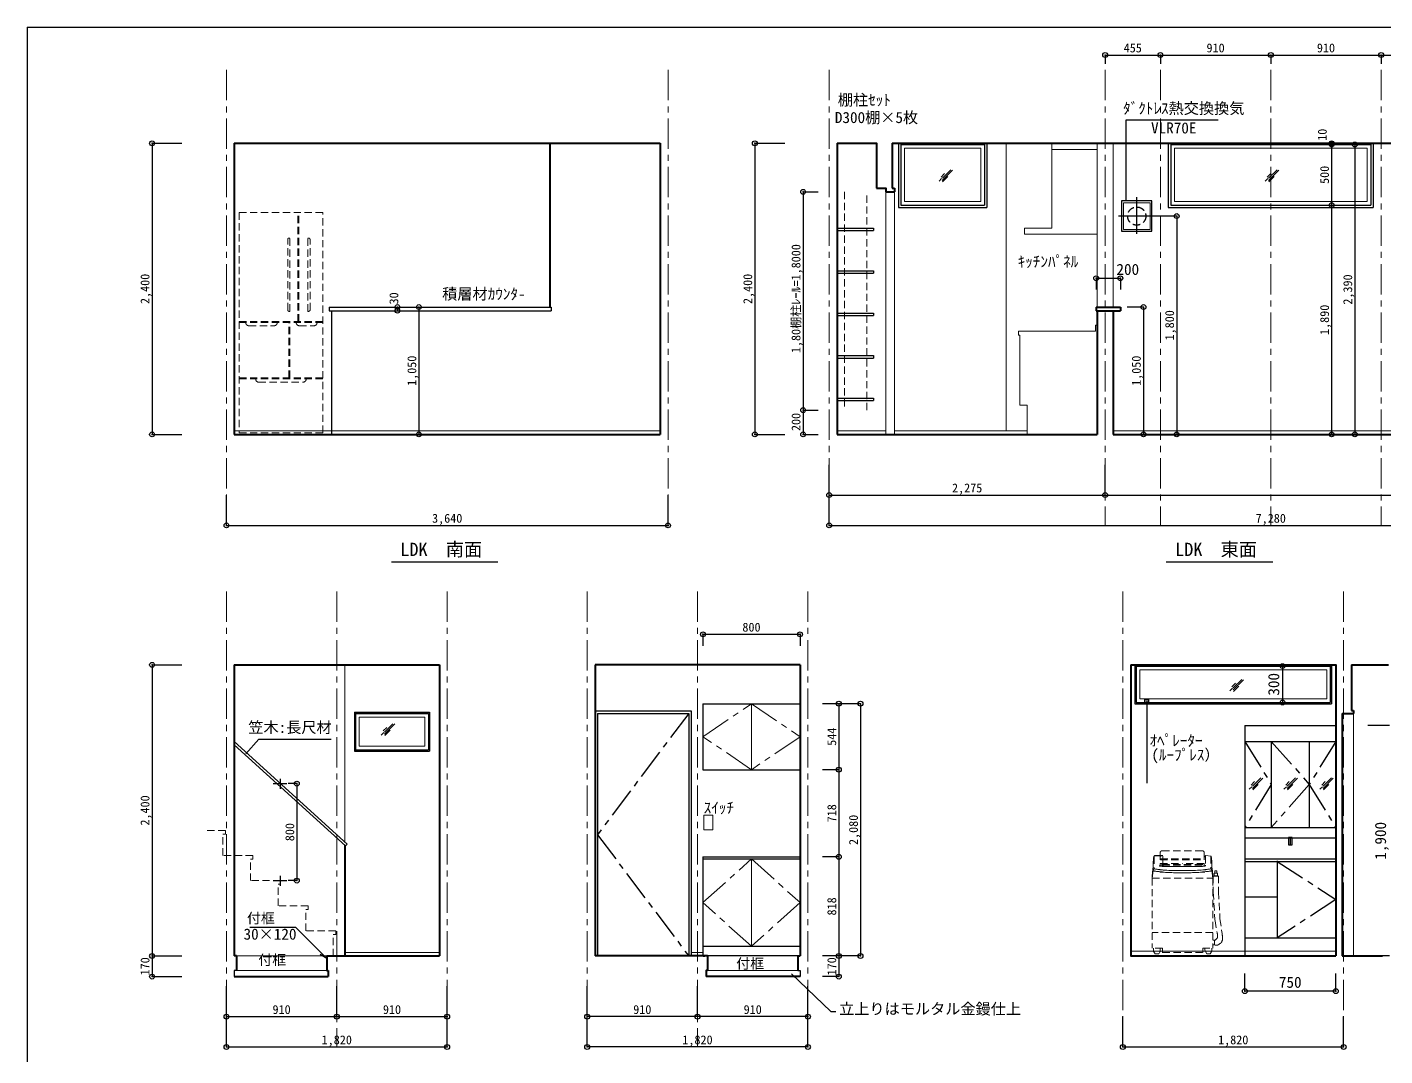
# Model space of a CAD drawing. Units: millimetres at full size. Extents: x -10070 to 9730, y -7239 to 6561.
# Drawn here: x -10070 to 1121, y -1920 to 6561 of the extents above; entities that cross this region are included whole.
import ezdxf
from ezdxf.enums import TextEntityAlignment as Align

# ---------------------------------------------------------------- set-up
doc = ezdxf.new("R2010")
doc.units = ezdxf.units.MM
doc.header["$LTSCALE"] = 50
doc.header["$PDMODE"] = 32
doc.header["$PDSIZE"] = 40
doc.linetypes.add('CHAIN1', pattern=[8, 5, -1, 1, -1])
doc.linetypes.add('DASHED1', pattern=[1.8, 1.2, -0.6])
for name, color, linetype, lineweight in [('B-1_通り芯・通り番号', 1, 'CHAIN1', 18), ('B-2_柱(黄)', 4, 'Continuous', 9), ('B-3_仕上線(黄)', 3, 'Continuous', 40), ('B-4_下地・間柱(水色)', 4, 'DASHED1', 9), ('B-5_サッシ・室内建具', 7, 'Continuous', 25), ('B-6_住宅設備・造作', 1, 'Continuous', 18), ('B-A_文字', 7, 'Continuous', 25), ('B-F_寸法・方位', 7, 'Continuous', 25), ('F-F_図面枠（共通）', 7, 'Continuous', 25)]:
    doc.layers.add(name, color=color, linetype=linetype, lineweight=lineweight)
doc.styles.add('ＭＳ ゴシック', font='')
doc.styles.get('ＭＳ ゴシック').set_extended_font_data('MS Gothic')

msp = doc.modelspace()

# ---------------------------------------------------------------- linework, layer by layer
at = {"layer": 'B-1_通り芯・通り番号'}
for p, q in [((-8427.72, 6208.04), (-8427.72, 2453.29)), ((-8427.72, 6208.04), (-8427.72, 2453.29)), ((-4787.72, 6208.04), (-4787.72, 2453.29)), ((-4787.72, 6208.04), (-4787.72, 2453.29)), ((-3459.3, 6208.04), (-3459.3, 2453.29)), ((-3459.3, 6208.04), (-3459.3, 2453.29)), ((-1184.3, 6208.04), (-1184.3, 2453.29)), ((-729.3, 6208.04), (-729.3, 2453.29)), ((180.7, 6208.04), (180.7, 2453.29)), ((1090.7, 6208.04), (1090.7, 2453.29)), ((-8427.72, 1908.04), (-8427.72, -1846.71)), ((-7517.72, 1908.04), (-7517.72, -1846.71)), ((-6607.72, 1908.04), (-6607.72, -1846.71)), ((-5454.66, 1908.04), (-5454.66, -1846.71)), ((-4544.66, 1908.04), (-4544.66, -1846.71)), ((-3634.66, 1908.04), (-3634.66, -1846.71)), ((-1038.82, 1908.04), (-1038.82, -1846.71)), ((-1038.82, 1908.04), (-1038.82, -1846.71)), ((781.18, 1908.04), (781.18, -1846.71)), ((781.18, 1908.04), (781.18, -1846.71))]:
    msp.add_line(p, q, dxfattribs=at)
at = {"layer": 'B-2_柱(黄)'}
for p, q in [((-2442.09, 5382.78), (-2527.07, 5297.8)), ((-2456.61, 5384.93), (-2526.3, 5315.24)), ((246.58, 5382.78), (161.6, 5297.8)), ((232.06, 5384.93), (162.37, 5315.24)), ((-2532.42, 5311.8), (-2553.66, 5290.56)), ((-2508.76, 5353.2), (-2537, 5324.97)), ((-2480.26, 5330.62), (-2524.09, 5286.79)), ((156.25, 5311.8), (135.01, 5290.56)), ((179.9, 5353.2), (151.67, 5324.97)), ((208.4, 5330.62), (164.57, 5286.79)), ((-111.15, 1151.63), (-139.39, 1123.39)), ((-44.48, 1181.21), (-129.46, 1096.22)), ((-58.99, 1183.36), (-128.69, 1113.66)), ((-82.65, 1129.05), (-126.48, 1085.22)), ((-134.81, 1110.23), (-156.05, 1088.99)), ((-7332.72, 873.29), (-6792.72, 873.29)), ((-7332.72, 873.29), (-7332.72, 633.29)), ((-7106.89, 786.5), (-7135.13, 758.26)), ((-7040.22, 816.07), (-7125.2, 731.09)), ((-7054.73, 818.22), (-7124.43, 748.53)), ((-6792.72, 873.29), (-6792.72, 633.29)), ((-7130.55, 745.1), (-7151.79, 723.86)), ((-7078.39, 763.92), (-7122.22, 720.09)), ((-7332.72, 633.29), (-6792.72, 633.29)), ((47.52, 340.66), (19.28, 312.42)), ((114.19, 370.23), (29.21, 285.25)), ((99.68, 372.38), (29.98, 302.69)), ((333.12, 340.66), (304.88, 312.42)), ((399.8, 370.23), (314.82, 285.25)), ((385.28, 372.38), (315.59, 302.69)), ((629.31, 340.66), (601.07, 312.42)), ((695.98, 370.23), (611, 285.25)), ((681.46, 372.38), (611.77, 302.69)), ((23.86, 299.26), (2.62, 278.02)), ((76.02, 318.08), (32.19, 274.25)), ((309.47, 299.26), (288.23, 278.02)), ((361.62, 318.08), (317.79, 274.25)), ((605.65, 299.26), (584.41, 278.02)), ((657.8, 318.08), (613.97, 274.25))]:
    msp.add_line(p, q, dxfattribs=at)
at = {"layer": 'B-2_柱(黄)', "color": 7, "lineweight": 25}
for p, q in [((-7372.72, 913.29), (-7372.72, 593.29)), ((-7362.72, 903.29), (-6762.72, 903.29)), ((-6762.72, 903.29), (-6762.72, 603.29)), ((-7372.72, 593.29), (-6752.72, 593.29))]:
    msp.add_line(p, q, dxfattribs=at)
for points in [[(-7372.72, 913.29), (-6752.72, 913.29), (-6752.72, 593.29)], [(-7362.72, 903.29), (-7362.72, 603.29), (-6762.72, 603.29)]]:
    msp.add_lwpolyline(points, dxfattribs=at)
at = {"layer": 'B-3_仕上線(黄)'}
for p, q in [((-8362.72, 5603.29), (-8362.72, 3203.29)), ((-8362.72, 5603.29), (-4852.72, 5603.29)), ((-8362.72, 5603.29), (-8362.72, 3203.29)), ((-8362.72, 5603.29), (-4852.72, 5603.29)), ((-5762.72, 5603.29), (-5762.72, 4253.29)), ((-4852.72, 5603.29), (-4852.72, 3203.29)), ((-4852.72, 5603.29), (-4852.72, 3203.29)), ((-3394.3, 5603.29), (-3394.3, 3203.29)), ((-3394.3, 5603.29), (-3394.3, 3203.29)), ((-2939.3, 5603.29), (-2939.3, 5233.29)), ((-2939.3, 5603.29), (3755.7, 5603.29)), ((-2991.67, 5203.29), (-2921.67, 5203.29)), ((-2939.3, 5233.29), (-2921.67, 5233.29)), ((-2921.67, 5233.29), (-2921.67, 5203.29)), ((-1259.3, 4253.29), (-1259.3, 4223.29)), ((-1259.3, 4253.29), (-1059.3, 4253.29)), ((-1059.3, 4253.29), (-1059.3, 4223.29)), ((-1259.3, 4223.29), (-1059.3, 4223.29)), ((-1249.3, 4223.29), (-1249.3, 3203.29)), ((-1119.3, 4223.29), (-1119.3, 3203.29)), ((-8362.72, 3203.29), (-4852.72, 3203.29)), ((-8362.72, 3203.29), (-4852.72, 3203.29)), ((-3394.3, 3203.29), (-2561.01, 3203.29)), ((-2561.01, 3203.29), (-1249.3, 3203.29)), ((-1119.3, 3203.29), (3905.7, 3203.29)), ((-8362.72, 1303.29), (-6672.72, 1303.29)), ((-8362.72, 1303.29), (-8362.72, -1096.71)), ((-6672.72, 1303.29), (-6672.72, -1096.71)), ((-5389.66, 1303.29), (-5389.66, -1096.71)), ((-3699.66, 1303.29), (-5389.66, 1303.29)), ((-3699.66, 1303.29), (-3699.66, -1096.71)), ((-973.82, 1303.29), (716.18, 1303.29)), ((716.18, 1303.29), (716.18, -1096.71)), ((846.18, 1303.29), (1151.44, 1303.29)), ((846.18, 1303.29), (846.18, 928.29)), ((769.75, 903.29), (769.75, -1096.71)), ((769.75, 903.29), (861.18, 903.29)), ((846.18, 928.29), (861.18, 928.29)), ((861.18, 928.29), (861.18, 903.29)), ((-7452.72, -183.95), (-7452.72, -1096.71)), ((-8345.22, -1096.71), (-8362.72, -1096.71)), ((-8345.22, -1096.71), (-8345.22, -1216.71)), ((-7600.22, -1096.71), (-6672.72, -1096.71)), ((-7570.22, -1096.71), (-7570.22, -1104.88)), ((-4462.16, -1096.71), (-5389.66, -1096.71)), ((-4492.16, -1096.71), (-4492.16, -1104.88)), ((-4462.16, -1096.71), (-4462.16, -1216.71)), ((-3717.16, -1096.71), (-3699.66, -1096.71)), ((-3717.16, -1096.71), (-3717.16, -1216.71)), ((769.75, -1096.71), (1101.16, -1096.71)), ((-7589.59, -1216.71), (-7589.59, -1266.71)), ((-8362.72, -1266.71), (-7589.59, -1266.71)), ((-3699.66, -1266.71), (-4472.78, -1266.71))]:
    msp.add_line(p, q, dxfattribs=at)
at = {"layer": 'B-3_仕上線(黄)', "color": 1, "lineweight": 18}
for p, q in [((-2991.67, 5203.29), (-2991.67, 3203.29)), ((-2921.67, 5203.29), (-2921.67, 3203.29)), ((861.18, 903.29), (861.18, -1096.71))]:
    msp.add_line(p, q, dxfattribs=at)
at = {"layer": 'B-3_仕上線(黄)'}
for points in [[(-3394.3, 5603.29), (-3069.3, 5603.29), (-3069.3, 5233.29)], [(-3069.3, 5233.29), (-2991.67, 5233.29), (-2991.67, 5203.29)], [(-973.82, 1303.29), (716.18, 1303.29), (716.18, -1096.71)], [(-973.82, 1303.29), (-973.82, -1096.71), (716.18, -1096.71)], [(-7600.22, -1096.71), (-7600.22, -1216.71), (-7589.59, -1216.71)], [(-4462.16, -1216.71), (-4472.78, -1216.71), (-4472.78, -1266.71)]]:
    msp.add_lwpolyline(points, dxfattribs=at)
at = {"layer": 'B-4_下地・間柱(水色)', "linetype": 'Continuous'}
for p, q in [((-1249.3, 4253.29), (-1249.3, 5603.29)), ((-1119.3, 4253.29), (-1119.3, 5603.29)), ((-4099.66, 439.29), (-4099.66, 983.29)), ((-4099.66, -296.71), (-4099.66, -1016.71))]:
    msp.add_line(p, q, dxfattribs=at)
at = {"layer": 'B-4_下地・間柱(水色)'}
for p, q in [((-3333.42, 5203.29), (-3333.42, 3403.29)), ((-3148.27, 3403.29), (-3148.27, 5203.29)), ((-8436.67, -60.99), (-8608.5, -60.99)), ((-8209.17, -298.14), (-8229.17, -298.14)), ((-8209.17, -268.14), (-8209.17, -298.14)), ((-7981.67, -505.28), (-8001.67, -505.28)), ((-7981.67, -475.28), (-7981.67, -505.28)), ((-7774.17, -889.56), (-7774.17, -712.42)), ((-7754.17, -712.42), (-7774.17, -712.42)), ((-7754.17, -682.42), (-7754.17, -712.42)), ((-7526.67, -889.56), (-7774.17, -889.56)), ((-7526.67, -889.56), (-7526.67, -919.56)), ((-7526.67, -919.56), (-7546.67, -919.56)), ((-7546.67, -1096.71), (-7546.67, -919.56))]:
    msp.add_line(p, q, dxfattribs=at)
at = {"layer": 'B-4_下地・間柱(水色)', "linetype": 'CHAIN1'}
for points in [[(-4499.66, 711.29), (-4099.66, 983.29), (-3699.66, 711.29), (-4099.66, 439.29)], [(-4499.66, -656.71), (-4099.66, -296.71), (-3699.66, -656.71), (-4099.66, -1016.71)]]:
    msp.add_lwpolyline(points, close=True, dxfattribs=at)
at = {"layer": 'B-4_下地・間柱(水色)', "linetype": 'Continuous'}
msp.add_lwpolyline([(-4492.16, -56.71), (-4417.16, -56.71), (-4417.16, 63.29), (-4492.16, 63.29)], close=True, dxfattribs=at)
at = {"layer": 'B-4_下地・間柱(水色)'}
for points in [[(-8436.67, -60.99), (-8436.67, -90.99), (-8456.67, -90.99)], [(-8209.17, -268.14), (-8456.67, -268.14), (-8456.67, -90.99)], [(-7981.67, -475.28), (-8229.17, -475.28), (-8229.17, -298.14)], [(-7754.17, -682.42), (-8001.67, -682.42), (-8001.67, -505.28)]]:
    msp.add_lwpolyline(points, dxfattribs=at)
at = {"layer": 'B-5_サッシ・室内建具'}
for p, q in [((-938.82, 1303.29), (-938.82, 983.29)), ((-928.82, 1293.29), (-928.82, 993.29)), ((-928.82, 1293.29), (671.18, 1293.29)), ((671.18, 1293.29), (671.18, 993.29)), ((681.18, 1303.29), (681.18, 983.29)), ((-4499.66, 983.29), (-3699.66, 983.29)), ((-938.82, 983.29), (681.18, 983.29)), ((-928.82, 993.29), (671.18, 993.29)), ((-840.85, 1006.54), (-840.85, 327.62)), ((-33.82, 803.29), (-33.82, -1096.71)), ((-33.82, 803.29), (716.18, 803.29)), ((-8362.72, 671.67), (-7432.78, -175.05)), ((-33.82, 672.71), (716.18, 672.71)), ((184.82, 672.71), (184.82, -36.71)), ((497.55, 672.71), (497.55, -36.71)), ((-33.82, -36.71), (716.18, -36.71)), ((-33.82, -123.57), (716.18, -123.57)), ((341.18, -121.12), (341.18, -181.96)), ((-4499.66, -278.71), (-3699.66, -278.71)), ((-4499.66, -278.71), (-4499.66, -1096.71)), ((-4499.66, -296.71), (-3699.66, -296.71)), ((-33.82, -296.71), (716.18, -296.71)), ((-33.82, -316.71), (716.18, -316.71)), ((233.55, -311.05), (233.55, -946.71)), ((-33.82, -608.4), (233.55, -608.4)), ((-33.82, -946.71), (716.18, -946.71)), ((-4499.66, -1016.71), (-3699.66, -1016.71)), ((-3717.16, -1096.71), (-4462.16, -1096.71))]:
    msp.add_line(p, q, dxfattribs=at)
for points in [[(-827.48, 993.11), (-857.48, 993.11), (-857.48, 1017.11), (-827.48, 1017.11)], [(327.03, -181.12), (357.03, -181.12), (357.03, -121.12), (327.03, -121.12)]]:
    msp.add_lwpolyline(points, close=True, dxfattribs=at)
for points in [[(-4499.66, 983.29), (-4499.66, 439.29), (-3699.66, 439.29)], [(-8362.72, 644.62), (-7446.25, -189.84), (-7432.78, -175.05)]]:
    msp.add_lwpolyline(points, dxfattribs=at)
at = {"layer": 'B-5_サッシ・室内建具', "linetype": 'CHAIN1'}
msp.add_lwpolyline([(233.55, -316.71), (716.18, -631.71), (233.55, -946.71)], dxfattribs=at)
at = {"layer": 'B-6_住宅設備・造作', "color": 4, "lineweight": 9}
for p, q in [((-1999.3, 3233.29), (-1999.3, 5603.29)), ((-1624.3, 5603.29), (-1624.3, 4903.29)), ((-1624.3, 5553.29), (-1249.3, 5553.29)), ((-1849.3, 4903.29), (-1624.3, 4903.29)), ((-1899.3, 4053.29), (-1264.3, 4053.29)), ((-1264.3, 4103.29), (-1249.3, 4103.29)), ((-1264.3, 4103.29), (-1264.3, 4053.29)), ((-7452.72, -156.9), (-7452.72, 1303.29))]:
    msp.add_line(p, q, dxfattribs=at)
at = {"layer": 'B-6_住宅設備・造作', "linetype": 'DASHED1'}
for p, q in [((-8323.42, 5033.74), (-8323.42, 3215.74)), ((-7840.31, 4134.74), (-7840.31, 5033.74)), ((-7830.31, 4134.74), (-7830.31, 5033.74)), ((-7921.89, 4228.01), (-7921.89, 4812.25)), ((-7911.89, 4822.25), (-7903.9, 4822.25)), ((-7903.9, 4218.01), (-7903.9, 4822.25)), ((-7756.71, 4218.01), (-7756.71, 4822.25)), ((-7748.73, 4822.25), (-7756.71, 4822.25)), ((-7738.73, 4228.01), (-7738.73, 4812.25)), ((-7911.89, 4218.01), (-7903.9, 4218.01)), ((-7748.73, 4218.01), (-7756.71, 4218.01)), ((-8323.42, 4134.74), (-7633.42, 4134.74)), ((-8323.42, 4124.74), (-7633.42, 4124.74)), ((-8268.15, 4124.13), (-8268.15, 4124.74)), ((-8243.15, 4099.13), (-8034.04, 4099.13)), ((-8009.04, 4124.13), (-8009.04, 4124.74)), ((-7914.42, 3670.24), (-7914.42, 4124.74)), ((-7904.42, 3670.24), (-7904.42, 4124.74)), ((-7852.14, 4124.13), (-7852.14, 4124.74)), ((-7827.14, 4099.13), (-7705.99, 4099.13)), ((-7680.99, 4124.13), (-7680.99, 4124.74)), ((-8323.42, 3670.24), (-7633.42, 3670.24)), ((-8323.42, 3660.24), (-7633.42, 3660.24)), ((-8186.65, 3658.99), (-8186.65, 3660.24)), ((-8161.65, 3633.99), (-7795.86, 3633.99)), ((-7770.86, 3658.99), (-7770.86, 3660.24)), ((-8323.42, 3215.74), (-7633.42, 3215.74)), ((-788.35, -333.31), (-788.42, -341.2)), ((-788.21, -325.43), (-788.35, -333.31)), ((-788.07, -320.86), (-788.21, -325.43)), ((-787.87, -316.64), (-788.07, -320.86)), ((-787.39, -309.39), (-787.87, -316.64)), ((-786.77, -302.14), (-787.39, -309.39)), ((-786.04, -294.9), (-786.77, -302.14)), ((-785.23, -287.67), (-786.04, -294.9)), ((-784.37, -280.44), (-785.23, -287.67)), ((-783.86, -276.25), (-784.37, -280.44)), ((-783.86, -276.25), (-779.13, -271.52)), ((-780.66, -276.25), (-780.66, -374.88)), ((-778.95, -271.71), (-711.21, -271.71)), ((-773.1, -268.7), (-710.39, -268.7)), ((-710.39, -268.7), (-732.93, -275.31)), ((-731.02, -334.93), (-549.62, -334.93)), ((-730.4, -243.82), (-730.4, -356.52)), ((-729.82, -303.89), (-370.28, -303.89)), ((-729.4, -294.84), (-369.46, -294.84)), ((-383.95, -228.71), (-715.29, -228.71)), ((-708.94, -272.81), (-708.94, -347.95)), ((-368.22, -334.93), (-549.62, -334.93)), ((-368.84, -243.82), (-368.84, -356.52)), ((-365.03, -278.53), (-354.53, -268.02)), ((-356.29, -272.81), (-356.29, -347.95)), ((-354.53, -268.02), (-313.41, -274.1)), ((-313.41, -274.1), (-310.21, -276.25)), ((-313.41, -274.1), (-313.41, -374.88)), ((-310.21, -276.25), (-309.71, -280.44)), ((-309.71, -280.44), (-308.85, -287.67)), ((-308.85, -287.67), (-308.04, -294.9)), ((-308.04, -294.9), (-307.31, -302.14)), ((-307.31, -302.14), (-306.69, -309.39)), ((-306.69, -309.39), (-306.21, -316.64)), ((-306.21, -316.64), (-306.01, -320.86)), ((-306.01, -320.86), (-305.86, -325.43)), ((-305.86, -325.43), (-305.73, -333.31)), ((-305.73, -333.31), (-305.65, -341.2)), ((-789.83, -394.62), (-797.04, -454.79)), ((-796.59, -438.58), (-796.89, -448.84)), ((-796.19, -428.33), (-796.59, -438.58)), ((-795.63, -418.1), (-796.19, -428.33)), ((-794.85, -407.89), (-795.63, -418.1)), ((-793.78, -397.71), (-794.85, -407.89)), ((-793, -391.82), (-793.78, -397.71)), ((-792.69, -389.7), (-793, -391.82)), ((-792.13, -386.05), (-792.69, -389.7)), ((-791.55, -382.41), (-792.13, -386.05)), ((-790.98, -378.76), (-791.55, -382.41)), ((-790.45, -375.11), (-790.98, -378.76)), ((-789.96, -371.45), (-790.45, -375.11)), ((-789.91, -387.56), (-789.99, -388.97)), ((-789.99, -388.97), (-789.96, -390.41)), ((-789.71, -369.33), (-789.96, -371.45)), ((-789.96, -390.41), (-789.88, -391.86)), ((-789.66, -386.21), (-789.91, -387.56)), ((-789.88, -391.86), (-789.85, -392.69)), ((-789.85, -392.69), (-789.84, -393.01)), ((-789.84, -395.67), (-789.85, -395.98)), ((-789.84, -393.01), (-789.83, -393.55)), ((-789.83, -395.15), (-789.84, -395.67)), ((-789.83, -393.55), (-789.83, -394.08)), ((-789.83, -394.08), (-789.83, -394.62)), ((-789.83, -394.62), (-789.83, -395.15)), ((-789.74, -392.18), (-789.06, -392.8)), ((-789.27, -364.79), (-789.71, -369.33)), ((-789.17, -384.95), (-789.66, -386.21)), ((-788.78, -356.95), (-789.27, -364.79)), ((-788.75, -384.28), (-789.17, -384.95)), ((-789.06, -392.8), (-787.87, -393.46)), ((-788.53, -349.08), (-788.78, -356.95)), ((-788.62, -384.1), (-788.75, -384.28)), ((-788.36, -383.81), (-788.62, -384.1)), ((-788.42, -341.2), (-788.53, -349.08)), ((-788.09, -383.53), (-788.36, -383.81)), ((-787.79, -383.29), (-788.09, -383.53)), ((-787.87, -393.46), (-786.14, -394.16)), ((-787.47, -383.07), (-787.79, -383.29)), ((-787.13, -382.9), (-787.47, -383.07)), ((-786.92, -382.81), (-787.13, -382.9)), ((-786.66, -382.73), (-786.92, -382.81)), ((-786.18, -382.64), (-786.66, -382.73)), ((-785.69, -382.59), (-786.18, -382.64)), ((-786.14, -394.16), (-783.8, -394.9)), ((-785.2, -382.57), (-785.69, -382.59)), ((-784.72, -382.54), (-785.2, -382.57)), ((-784.25, -382.49), (-784.72, -382.54)), ((-784, -382.45), (-784.25, -382.49)), ((-783.29, -382.21), (-784, -382.45)), ((-783.8, -394.9), (-780.83, -395.67)), ((-782.28, -381.44), (-783.29, -382.21)), ((-781.52, -380.3), (-782.28, -381.44)), ((-780.95, -378.87), (-781.52, -380.3)), ((-780.52, -377.23), (-780.95, -378.87)), ((-780.83, -395.67), (-777.18, -396.46)), ((-780.66, -374.88), (-780.06, -375.8)), ((-780.16, -375.46), (-780.52, -377.23)), ((-779.98, -374.4), (-780.16, -375.46)), ((-780.06, -375.8), (-779.23, -376.66)), ((-779.23, -376.66), (-778.03, -377.49)), ((-778.03, -377.49), (-776.3, -378.28)), ((-777.18, -396.46), (-772.84, -397.27)), ((-776.3, -378.28), (-773.93, -379.06)), ((-773.93, -379.06), (-770.8, -379.83)), ((-772.84, -397.27), (-767.77, -398.1)), ((-770.8, -379.83), (-766.81, -380.59)), ((-767.77, -398.1), (-761.97, -398.94)), ((-766.81, -380.59), (-761.91, -381.36)), ((-761.97, -398.94), (-755.42, -399.78)), ((-761.91, -381.36), (-756.01, -382.12)), ((-756.01, -382.12), (-749.09, -382.9)), ((-755.42, -399.78), (-748.13, -400.62)), ((-749.09, -382.9), (-741.11, -383.68)), ((-748.13, -400.62), (-740.1, -401.45)), ((-741.11, -383.68), (-732.07, -384.48)), ((-740.1, -401.45), (-731.34, -402.28)), ((-705.81, -353.48), (-739.34, -353.84)), ((-739.34, -353.84), (-738.83, -354.17)), ((-738.83, -354.17), (-738.3, -354.46)), ((-738.3, -354.46), (-737.76, -354.74)), ((-737.76, -354.74), (-737.45, -354.88)), ((-737.45, -354.88), (-736.82, -355.14)), ((-736.82, -355.14), (-735.71, -355.52)), ((-735.71, -355.52), (-734.57, -355.82)), ((-711.77, -403.87), (-735.04, -404.63)), ((-735.04, -404.63), (-723.72, -405.36)), ((-734.57, -355.82), (-733.42, -356.07)), ((-733.42, -356.07), (-732.26, -356.26)), ((-710.84, -386.08), (-732.72, -386.88)), ((-732.72, -386.88), (-719.66, -387.68)), ((-732.26, -356.26), (-731.09, -356.43)), ((-732.07, -384.48), (-721.97, -385.28)), ((-731.34, -402.28), (-721.89, -403.08)), ((-731.09, -356.43), (-730.4, -356.52)), ((-730.4, -356.52), (-727.19, -356.91)), ((-727.19, -356.91), (-721.64, -357.48)), ((-723.72, -405.36), (-711.9, -406.06)), ((-721.97, -385.28), (-710.84, -386.08)), ((-721.89, -403.08), (-711.77, -403.87)), ((-721.64, -357.48), (-716.11, -357.92)), ((-719.66, -387.68), (-705.73, -388.46)), ((-717.45, -337.26), (-717.45, -346.31)), ((-717.45, -346.31), (-712.84, -348.97)), ((-716.11, -357.92), (-710.58, -358.25)), ((-713.74, -341.1), (-549.62, -341.1)), ((-712.84, -348.97), (-549.62, -348.97)), ((-711.9, -406.06), (-699.63, -406.73)), ((-710.58, -358.25), (-705.05, -358.51)), ((-708.94, -347.95), (-708.88, -348.2)), ((-708.88, -348.2), (-708.77, -348.62)), ((-708.77, -348.62), (-708.66, -349.04)), ((-708.66, -349.04), (-708.54, -349.45)), ((-708.54, -349.45), (-708.4, -349.86)), ((-708.4, -349.86), (-708.25, -350.26)), ((-708.25, -350.26), (-708.15, -350.49)), ((-708.15, -350.49), (-708.03, -350.74)), ((-708.03, -350.74), (-707.82, -351.15)), ((-707.82, -351.15), (-707.57, -351.55)), ((-707.57, -351.55), (-707.31, -351.93)), ((-707.31, -351.93), (-707.02, -352.3)), ((-707.02, -352.3), (-706.71, -352.65)), ((-706.71, -352.65), (-706.52, -352.85)), ((-706.52, -352.85), (-706.27, -353.09)), ((-706.27, -353.09), (-705.81, -353.48)), ((-705.73, -388.46), (-691.02, -389.23)), ((-705.05, -358.51), (-699.52, -358.7)), ((-699.63, -406.73), (-687.01, -407.35)), ((-699.52, -358.7), (-696.31, -358.79)), ((-696.31, -358.79), (-687.76, -358.99)), ((-691.02, -389.23), (-675.65, -389.96)), ((-687.76, -358.99), (-672.99, -359.2)), ((-687.01, -407.35), (-674.13, -407.93)), ((-675.65, -389.96), (-659.74, -390.65)), ((-674.13, -407.93), (-661.09, -408.47)), ((-672.99, -359.2), (-658.22, -359.29)), ((-661.09, -408.47), (-648.01, -408.96)), ((-659.74, -390.65), (-643.42, -391.28)), ((-658.22, -359.29), (-643.43, -359.31)), ((-648.01, -408.96), (-635.02, -409.41)), ((-643.43, -359.31), (-628.63, -359.3)), ((-643.42, -391.28), (-626.84, -391.84)), ((-635.02, -409.41), (-622.26, -409.8)), ((-628.63, -359.3), (-613.84, -359.3)), ((-626.84, -391.84), (-610.2, -392.32)), ((-622.26, -409.8), (-609.89, -410.15)), ((-613.84, -359.3), (-605.26, -359.34)), ((-610.2, -392.32), (-593.66, -392.7)), ((-609.89, -410.15), (-598.07, -410.45)), ((-605.26, -359.34), (-599.84, -359.38)), ((-599.84, -359.38), (-590.49, -359.47)), ((-598.07, -410.45), (-586.99, -410.7)), ((-593.66, -392.7), (-577.44, -392.97)), ((-590.49, -359.47), (-581.15, -359.59)), ((-586.99, -410.7), (-576.84, -410.91)), ((-581.15, -359.59), (-571.81, -359.73)), ((-577.44, -392.97), (-561.77, -393.09)), ((-576.84, -410.91), (-567.84, -411.07)), ((-571.81, -359.73), (-562.47, -359.89)), ((-567.84, -411.07), (-560.2, -411.19)), ((-562.47, -359.89), (-553.13, -360.06)), ((-561.77, -393.09), (-549.62, -393.06)), ((-560.2, -411.19), (-554.17, -411.28)), ((-554.17, -411.28), (-550.01, -411.33)), ((-553.13, -360.06), (-549.62, -360.13)), ((-550.01, -411.33), (-549.62, -411.33)), ((-385.5, -341.1), (-549.62, -341.1)), ((-386.41, -348.97), (-549.62, -348.97)), ((-546.11, -360.06), (-549.62, -360.13)), ((-537.47, -393.09), (-549.62, -393.06)), ((-549.23, -411.33), (-549.62, -411.33)), ((-545.07, -411.28), (-549.23, -411.33)), ((-536.77, -359.89), (-546.11, -360.06)), ((-539.04, -411.19), (-545.07, -411.28)), ((-531.4, -411.07), (-539.04, -411.19)), ((-521.8, -392.97), (-537.47, -393.09)), ((-527.43, -359.73), (-536.77, -359.89)), ((-522.4, -410.91), (-531.4, -411.07)), ((-518.09, -359.59), (-527.43, -359.73)), ((-512.25, -410.7), (-522.4, -410.91)), ((-505.58, -392.7), (-521.8, -392.97)), ((-508.75, -359.47), (-518.09, -359.59)), ((-501.17, -410.45), (-512.25, -410.7)), ((-499.4, -359.38), (-508.75, -359.47)), ((-489.04, -392.32), (-505.58, -392.7)), ((-489.35, -410.15), (-501.17, -410.45)), ((-493.98, -359.34), (-499.4, -359.38)), ((-485.4, -359.3), (-493.98, -359.34)), ((-476.98, -409.8), (-489.35, -410.15)), ((-472.4, -391.84), (-489.04, -392.32)), ((-470.61, -359.3), (-485.4, -359.3)), ((-464.22, -409.41), (-476.98, -409.8)), ((-455.83, -391.28), (-472.4, -391.84)), ((-455.81, -359.31), (-470.61, -359.3)), ((-451.23, -408.96), (-464.22, -409.41)), ((-439.5, -390.65), (-455.83, -391.28)), ((-441.02, -359.29), (-455.81, -359.31)), ((-438.15, -408.47), (-451.23, -408.96)), ((-426.25, -359.2), (-441.02, -359.29)), ((-423.59, -389.96), (-439.5, -390.65)), ((-425.11, -407.93), (-438.15, -408.47)), ((-411.48, -358.99), (-426.25, -359.2)), ((-412.23, -407.35), (-425.11, -407.93)), ((-408.22, -389.23), (-423.59, -389.96)), ((-399.61, -406.73), (-412.23, -407.35)), ((-402.93, -358.79), (-411.48, -358.99)), ((-393.51, -388.46), (-408.22, -389.23)), ((-399.72, -358.7), (-402.93, -358.79)), ((-394.19, -358.51), (-399.72, -358.7)), ((-387.34, -406.06), (-399.61, -406.73)), ((-388.66, -358.25), (-394.19, -358.51)), ((-379.58, -387.68), (-393.51, -388.46)), ((-383.13, -357.92), (-388.66, -358.25)), ((-375.52, -405.36), (-387.34, -406.06)), ((-381.79, -346.31), (-386.41, -348.97)), ((-377.6, -357.48), (-383.13, -357.92)), ((-372.18, -403.08), (-382.3, -403.87)), ((-382.3, -403.87), (-364.2, -404.63)), ((-381.79, -337.26), (-381.79, -346.31)), ((-366.52, -386.88), (-379.58, -387.68)), ((-372.05, -356.91), (-377.6, -357.48)), ((-364.2, -404.63), (-375.52, -405.36)), ((-362.73, -402.28), (-372.18, -403.08)), ((-362.01, -384.48), (-372.11, -385.28)), ((-372.11, -385.28), (-354.39, -386.08)), ((-368.84, -356.52), (-372.05, -356.91)), ((-368.15, -356.43), (-368.84, -356.52)), ((-366.98, -356.26), (-368.15, -356.43)), ((-365.82, -356.07), (-366.98, -356.26)), ((-354.39, -386.08), (-366.52, -386.88)), ((-364.67, -355.82), (-365.82, -356.07)), ((-363.53, -355.52), (-364.67, -355.82)), ((-362.43, -355.14), (-363.53, -355.52)), ((-353.98, -401.45), (-362.73, -402.28)), ((-361.79, -354.88), (-362.43, -355.14)), ((-352.96, -383.68), (-362.01, -384.48)), ((-361.48, -354.74), (-361.79, -354.88)), ((-360.94, -354.46), (-361.48, -354.74)), ((-360.41, -354.17), (-360.94, -354.46)), ((-359.9, -353.84), (-360.41, -354.17)), ((-359.42, -353.48), (-359.9, -353.84)), ((-358.96, -353.09), (-359.42, -353.48)), ((-358.71, -352.85), (-358.96, -353.09)), ((-358.52, -352.65), (-358.71, -352.85)), ((-358.21, -352.3), (-358.52, -352.65)), ((-357.92, -351.93), (-358.21, -352.3)), ((-357.66, -351.55), (-357.92, -351.93)), ((-357.41, -351.15), (-357.66, -351.55)), ((-357.2, -350.74), (-357.41, -351.15)), ((-357.08, -350.49), (-357.2, -350.74)), ((-356.98, -350.26), (-357.08, -350.49)), ((-356.83, -349.86), (-356.98, -350.26)), ((-356.69, -349.45), (-356.83, -349.86)), ((-356.57, -349.04), (-356.69, -349.45)), ((-356.46, -348.62), (-356.57, -349.04)), ((-356.35, -348.2), (-356.46, -348.62)), ((-356.29, -347.95), (-356.35, -348.2)), ((-345.95, -400.62), (-353.98, -401.45)), ((-344.99, -382.9), (-352.96, -383.68)), ((-338.65, -399.78), (-345.95, -400.62)), ((-338.06, -382.12), (-344.99, -382.9)), ((-332.11, -398.94), (-338.65, -399.78)), ((-332.17, -381.36), (-338.06, -382.12)), ((-327.26, -380.59), (-332.17, -381.36)), ((-326.3, -398.1), (-332.11, -398.94)), ((-323.28, -379.83), (-327.26, -380.59)), ((-321.24, -397.27), (-326.3, -398.1)), ((-320.15, -379.06), (-323.28, -379.83)), ((-316.89, -396.46), (-321.24, -397.27)), ((-317.77, -378.28), (-320.15, -379.06)), ((-316.04, -377.49), (-317.77, -378.28)), ((-313.25, -395.67), (-316.89, -396.46)), ((-314.84, -376.66), (-316.04, -377.49)), ((-314.02, -375.8), (-314.84, -376.66)), ((-314.1, -374.4), (-313.91, -375.46)), ((-313.41, -374.88), (-314.02, -375.8)), ((-313.91, -375.46), (-313.56, -377.23)), ((-313.56, -377.23), (-313.12, -378.87)), ((-310.27, -394.9), (-313.25, -395.67)), ((-313.12, -378.87), (-312.55, -380.3)), ((-312.55, -380.3), (-311.79, -381.44)), ((-311.79, -381.44), (-310.79, -382.21)), ((-310.79, -382.21), (-310.08, -382.45)), ((-307.94, -394.16), (-310.27, -394.9)), ((-310.08, -382.45), (-309.82, -382.49)), ((-309.82, -382.49), (-309.36, -382.54)), ((-309.36, -382.54), (-308.88, -382.57)), ((-308.88, -382.57), (-308.38, -382.59)), ((-308.38, -382.59), (-307.9, -382.64)), ((-306.2, -393.46), (-307.94, -394.16)), ((-307.9, -382.64), (-307.42, -382.73)), ((-307.42, -382.73), (-307.15, -382.81)), ((-307.15, -382.81), (-306.95, -382.9)), ((-306.95, -382.9), (-306.61, -383.07)), ((-306.61, -383.07), (-306.29, -383.29)), ((-306.29, -383.29), (-305.99, -383.53)), ((-305.02, -392.8), (-306.2, -393.46)), ((-305.99, -383.53), (-305.71, -383.81)), ((-305.71, -383.81), (-305.46, -384.1)), ((-305.65, -341.2), (-305.54, -349.08)), ((-305.54, -349.08), (-305.29, -356.95)), ((-305.46, -384.1), (-305.32, -384.28)), ((-305.32, -384.28), (-304.91, -384.95)), ((-305.29, -356.95), (-304.8, -364.79)), ((-304.33, -392.18), (-305.02, -392.8)), ((-304.91, -384.95), (-304.42, -386.21)), ((-304.8, -364.79), (-304.36, -369.33)), ((-304.42, -386.21), (-304.17, -387.56)), ((-304.36, -369.33), (-304.11, -371.45)), ((-304.24, -393.01), (-304.25, -393.55)), ((-304.25, -393.55), (-304.25, -394.08)), ((-304.25, -394.08), (-304.25, -394.62)), ((-304.25, -394.62), (-297.04, -454.79)), ((-304.25, -394.62), (-304.24, -395.15)), ((-304.23, -392.69), (-304.24, -393.01)), ((-304.24, -395.15), (-304.23, -395.67)), ((-304.19, -391.86), (-304.23, -392.69)), ((-304.23, -395.67), (-304.23, -395.98)), ((-304.12, -390.41), (-304.19, -391.86)), ((-304.17, -387.56), (-304.09, -388.97)), ((-304.09, -388.97), (-304.12, -390.41)), ((-304.11, -371.45), (-303.63, -375.11)), ((-303.63, -375.11), (-303.09, -378.76)), ((-303.09, -378.76), (-302.52, -382.41)), ((-302.52, -382.41), (-301.95, -386.05)), ((-301.95, -386.05), (-301.38, -389.7)), ((-301.38, -389.7), (-301.07, -391.82)), ((-301.07, -391.82), (-300.3, -397.71)), ((-300.3, -397.71), (-299.22, -407.89)), ((-299.22, -407.89), (-298.44, -418.1)), ((-298.44, -418.1), (-297.88, -428.33)), ((-297.88, -428.33), (-297.49, -438.58)), ((-297.49, -438.58), (-297.19, -448.84)), ((-293.05, -437.52), (-293.05, -571.85)), ((-293.05, -437.52), (-246.98, -437.52)), ((-287.48, -436.02), (-287.48, -414.08)), ((-287.48, -414.08), (-259.51, -414.08)), ((-259.51, -436.02), (-287.48, -436.02)), ((-281.17, -412.71), (-281.17, -393.78)), ((-281.17, -393.78), (-263.62, -393.78)), ((-263.62, -412.71), (-281.17, -412.71)), ((-263.62, -393.78), (-263.62, -412.71)), ((-259.51, -414.08), (-259.51, -436.02)), ((-250.67, -437.52), (-250.67, -558.79)), ((-796.89, -448.84), (-797.04, -454.79)), ((-797.04, -454.79), (-297.04, -454.79)), ((-797.04, -454.79), (-797.04, -1032.27)), ((-297.19, -448.84), (-297.04, -454.79)), ((-297.04, -454.79), (-297.04, -1032.89)), ((-250.67, -558.79), (-249.78, -567.79)), ((-293.05, -571.85), (-279.33, -797.86)), ((-279.33, -797.86), (-277.62, -806.03)), ((-277.62, -806.03), (-261.87, -906.61)), ((-297.04, -903.95), (-797.04, -903.95)), ((-284.05, -1004.66), (-297.04, -1004.66)), ((-278.57, -1008.77), (-283.54, -1003.81)), ((-278.57, -965.17), (-283.47, -968)), ((-260.91, -949.7), (-278.57, -965.17)), ((-261.87, -906.61), (-260.58, -911.99)), ((-260.59, -948.71), (-260.91, -949.7)), ((-260.33, -947.7), (-260.59, -948.71)), ((-260.58, -911.99), (-260.02, -915.16)), ((-260.12, -946.67), (-260.33, -947.7)), ((-259.95, -945.62), (-260.12, -946.67)), ((-260.02, -915.16), (-259.8, -916.79)), ((-259.82, -944.57), (-259.95, -945.62)), ((-259.75, -943.96), (-259.82, -944.57)), ((-259.8, -916.79), (-259.52, -919.62)), ((-259.64, -942.89), (-259.75, -943.96)), ((-259.5, -941.06), (-259.64, -942.89)), ((-259.52, -919.62), (-259.33, -922.47)), ((-259.39, -939.24), (-259.5, -941.06)), ((-259.31, -937.42), (-259.39, -939.24)), ((-259.33, -922.47), (-259.22, -925.33)), ((-259.25, -935.6), (-259.31, -937.42)), ((-259.22, -933.77), (-259.25, -935.6)), ((-259.22, -925.33), (-259.18, -928.2)), ((-259.2, -932.71), (-259.22, -933.77)), ((-259.18, -931.06), (-259.2, -932.71)), ((-259.18, -928.2), (-259.18, -931.06)), ((-257.09, -1006.93), (-258.35, -1007.64)), ((-255.83, -1006.2), (-257.09, -1006.93)), ((-254.58, -1005.47), (-255.83, -1006.2)), ((-253.34, -1004.73), (-254.58, -1005.47)), ((-252.62, -1004.29), (-253.34, -1004.73)), ((-251.52, -1003.62), (-252.62, -1004.29)), ((-249.65, -1002.43), (-251.52, -1003.62)), ((-247.79, -1001.23), (-249.65, -1002.43)), ((-245.93, -1000.01), (-247.79, -1001.23)), ((-244.07, -998.8), (-245.93, -1000.01)), ((-242.19, -997.58), (-244.07, -998.8)), ((-241.1, -996.89), (-242.19, -997.58)), ((-240.04, -996.22), (-241.1, -996.89)), ((-238.22, -995.07), (-240.04, -996.22)), ((-236.41, -993.91), (-238.22, -995.07)), ((-234.63, -992.69), (-236.41, -993.91)), ((-232.92, -991.42), (-234.63, -992.69)), ((-231.3, -990.05), (-232.92, -991.42)), ((-230.41, -989.21), (-231.3, -990.05)), ((-229.45, -988.22), (-230.41, -989.21)), ((-227.93, -986.41), (-229.45, -988.22)), ((-226.53, -984.47), (-227.93, -986.41)), ((-225.26, -982.43), (-226.53, -984.47)), ((-224.1, -980.32), (-225.26, -982.43)), ((-223.03, -978.14), (-224.1, -980.32)), ((-222.45, -976.87), (-223.03, -978.14)), ((-222.53, -900.8), (-221.45, -907.77)), ((-221.85, -975.46), (-222.45, -976.87)), ((-220.89, -973.02), (-221.85, -975.46)), ((-221.45, -907.77), (-220.53, -914.2)), ((-220.03, -970.55), (-220.89, -973.02)), ((-220.53, -914.2), (-220.1, -917.51)), ((-220.1, -917.51), (-219.73, -919.91)), ((-219.27, -968.05), (-220.03, -970.55)), ((-219.73, -919.91), (-219.09, -924.05)), ((-218.61, -965.53), (-219.27, -968.05)), ((-219.09, -924.05), (-218.49, -928.2)), ((-218.06, -962.99), (-218.61, -965.53)), ((-218.49, -928.2), (-217.94, -932.36)), ((-217.79, -961.51), (-218.06, -962.99)), ((-217.94, -932.36), (-217.48, -936.52)), ((-217.52, -959.8), (-217.79, -961.51)), ((-217.17, -956.84), (-217.52, -959.8)), ((-217.48, -936.52), (-217.12, -940.7)), ((-216.94, -953.86), (-217.17, -956.84)), ((-217.12, -940.7), (-216.97, -943.13)), ((-216.97, -943.13), (-216.89, -944.87)), ((-216.83, -950.87), (-216.94, -953.86)), ((-216.89, -944.87), (-216.81, -947.87)), ((-216.81, -947.87), (-216.83, -950.87)), ((-711.21, -1032.27), (-797.04, -1032.27)), ((-784.99, -1032.27), (-784.99, -1062.85)), ((-782.2, -1062.85), (-784.99, -1062.85)), ((-773.04, -1078.71), (-782.2, -1062.85)), ((-773.04, -1078.71), (-743.37, -1078.71)), ((-743.37, -1078.71), (-734.21, -1062.85)), ((-734.21, -1062.85), (-732.33, -1062.85)), ((-732.33, -1032.27), (-732.33, -1062.85)), ((-711.21, -1069.29), (-711.21, -1032.27)), ((-711.12, -1068.79), (-380.73, -1068.79)), ((-380.73, -1032.89), (-380.73, -1068.79)), ((-380.73, -1032.89), (-297.04, -1032.89)), ((-363.32, -1032.89), (-363.32, -1047.91)), ((-363.32, -1047.91), (-345.54, -1078.71)), ((-345.54, -1078.71), (-319.08, -1078.71)), ((-319.08, -1078.71), (-305.73, -1055.57)), ((-305.73, -1055.57), (-305.73, -1032.89)), ((-278.57, -1008.77), (-260.35, -1008.77)), ((-259.62, -1008.36), (-260.35, -1008.77)), ((-258.35, -1007.64), (-259.62, -1008.36))]:
    msp.add_line(p, q, dxfattribs=at)
at = {"layer": 'B-6_住宅設備・造作'}
for p, q in [((-898.82, 1263.29), (641.18, 1263.29)), ((-898.82, 1263.29), (-898.82, 1023.29)), ((641.18, 1263.29), (641.18, 1023.29)), ((-898.82, 1023.29), (641.18, 1023.29))]:
    msp.add_line(p, q, dxfattribs=at)
at = {"layer": 'B-6_住宅設備・造作', "linetype": 'DASHED1'}
for points in [[(-7633.42, 3215.74), (-7633.42, 5033.74), (-8323.42, 5033.74)], [(-249.78, -567.79), (-238.43, -791.67), (-222.53, -900.8)], [(-297.04, -967.36), (-284.05, -967.36), (-284.05, -1004.66)]]:
    msp.add_lwpolyline(points, dxfattribs=at)
at = {"layer": 'B-6_住宅設備・造作', "color": 4, "lineweight": 9}
for points in [[(-1849.3, 4903.29), (-1849.3, 4853.29), (-1249.3, 4853.29)], [(-1899.3, 4053.29), (-1899.3, 4020.94), (-1889.3, 4020.94), (-1889.3, 3444.29), (-1826.3, 3444.29), (-1826.3, 3203.29)]]:
    msp.add_lwpolyline(points, dxfattribs=at)
at = {"layer": 'B-6_住宅設備・造作', "linetype": 'DASHED1'}
for centre, radius, start, end in [((-7911.89, 4812.25), 10, 90, 180), ((-7748.73, 4812.25), 10, 0, 90), ((-7911.89, 4228.01), 10, 180, 270), ((-7748.73, 4228.01), 10, 270, 0), ((-8243.15, 4124.13), 25, 180, 270), ((-8034.04, 4124.13), 25, 270, 0), ((-7827.14, 4124.13), 25, 180, 270), ((-7705.99, 4124.13), 25, 270, 0), ((-8161.65, 3658.99), 25, 180, 270), ((-7795.86, 3658.99), 25, 270, 0), ((-773.1, -276.25), 7.56, 90, 180), ((-715.29, -243.82), 15.11, 90, 180), ((-383.95, -243.82), 15.11, 0, 90)]:
    msp.add_arc(centre, radius, start, end, dxfattribs=at)
at = {"layer": 'B-A_文字'}
for p, q in [((-3394.3, 4903.29), (-3094.3, 4903.29)), ((-3394.3, 4883.29), (-3094.3, 4883.29)), ((-3094.3, 4903.29), (-3094.3, 4883.29)), ((-3394.3, 4553.29), (-3094.3, 4553.29)), ((-3394.3, 4533.29), (-3094.3, 4533.29)), ((-3094.3, 4553.29), (-3094.3, 4533.29)), ((-7580.22, 4253.29), (-5750.22, 4253.29)), ((-5750.22, 4253.29), (-5750.22, 4223.29)), ((-7562.72, 4223.29), (-7562.72, 3203.29)), ((-7562.72, 4223.29), (-7562.72, 3203.29)), ((-3394.3, 4203.29), (-3094.3, 4203.29)), ((-3394.3, 4183.29), (-3094.3, 4183.29)), ((-3094.3, 4203.29), (-3094.3, 4183.29)), ((-3394.3, 3853.29), (-3094.3, 3853.29)), ((-3394.3, 3833.29), (-3094.3, 3833.29)), ((-3094.3, 3853.29), (-3094.3, 3833.29)), ((-3394.3, 3503.29), (-3094.3, 3503.29)), ((-3394.3, 3483.29), (-3094.3, 3483.29)), ((-3094.3, 3503.29), (-3094.3, 3483.29)), ((-5389.66, 923.29), (-4597.16, 923.29)), ((-5369.66, 903.29), (-5369.66, -1096.71)), ((-5369.66, 903.29), (-4617.16, 903.29)), ((-4617.16, 903.29), (-4617.16, -1096.71)), ((-4597.16, 923.29), (-4597.16, -1096.71)), ((-8235.81, -859.36), (-7858.25, -859.36)), ((-7858.25, -859.36), (-7600.22, -1117.39)), ((-7600.22, -1117.39), (-7655.84, -1085.28))]:
    msp.add_line(p, q, dxfattribs=at)
at = {"layer": 'B-A_文字', "color": 1, "lineweight": 18}
for p, q in [((-8362.72, 3233.29), (-4852.72, 3233.29)), ((-3394.3, 3233.29), (-2991.67, 3233.29)), ((-2921.67, 3233.29), (-1826.3, 3233.29)), ((-1119.3, 3233.29), (3840.7, 3233.29)), ((-7452.72, -1066.71), (-6672.72, -1066.71)), ((-4597.16, -1066.71), (-4499.66, -1066.71)), ((-973.82, -1056.71), (716.18, -1056.71))]:
    msp.add_line(p, q, dxfattribs=at)
at = {"layer": 'B-A_文字'}
for points in [[(-1011.36, 5129.37), (-1011.36, 5797.56), (-253.28, 5797.56)], [(-7580.22, 4253.29), (-7580.22, 4223.29), (-5750.22, 4223.29)], [(-8269.02, 570.64), (-8160.79, 689.7), (-7565.5, 689.7)], [(-3770.19, -1243.46), (-3444.54, -1553.89), (-3404.97, -1553.89)]]:
    msp.add_lwpolyline(points, dxfattribs=at)
at = {"layer": 'B-A_文字', "linetype": 'CHAIN1'}
msp.add_lwpolyline([(-4617.16, 903.29), (-5369.66, -96.71), (-4617.16, -1096.71)], dxfattribs=at)
at = {"layer": 'B-F_寸法・方位'}
for p, q in [((-1184.3, 6330.91), (-729.3, 6330.91)), ((-1184.3, 6330.91), (-1184.3, 6258.99)), ((-729.3, 6330.91), (-729.3, 6258.99)), ((-729.3, 6330.91), (180.7, 6330.91)), ((180.7, 6330.91), (180.7, 6258.99)), ((180.7, 6330.91), (1090.7, 6330.91)), ((1090.7, 6330.91), (1090.7, 6258.99)), ((1090.7, 6330.91), (2000.7, 6330.91)), ((-9040.46, 5603.29), (-9040.46, 3203.29)), ((-9040.46, 5603.29), (-8794.47, 5603.29)), ((-9040.46, 5603.29), (-9040.46, 3203.29)), ((-9040.46, 5603.29), (-8794.47, 5603.29)), ((-4072.05, 5603.29), (-3826.05, 5603.29)), ((-4072.05, 5603.29), (-4072.05, 3203.29)), ((-4072.05, 5603.29), (-3826.05, 5603.29)), ((-4072.05, 5603.29), (-4072.05, 3203.29)), ((-2159.3, 5603.29), (-2159.3, 5073.29)), ((-664.3, 5603.29), (-664.3, 5073.29)), ((682.31, 5603.29), (682.31, 5593.29)), ((1025.7, 5603.29), (1025.7, 5073.29)), ((-2869.3, 5593.29), (-2179.3, 5593.29)), ((-2869.3, 5593.29), (-2869.3, 5093.29)), ((-2179.3, 5593.29), (-2179.3, 5093.29)), ((-644.3, 5593.29), (-644.3, 5093.29)), ((-644.3, 5593.29), (1005.7, 5593.29)), ((682.31, 5593.29), (682.31, 5093.29)), ((873.41, 5593.29), (873.41, 3203.29)), ((1005.7, 5593.29), (1005.7, 5093.29)), ((-3674.46, 5203.29), (-3674.46, 3403.29)), ((-3674.46, 5203.29), (-3549.49, 5203.29)), ((-924.3, 4858.2), (-924.3, 5159.03)), ((-2869.3, 5093.29), (-2179.3, 5093.29)), ((-664.3, 5073.29), (1025.7, 5073.29)), ((-644.3, 5093.29), (1005.7, 5093.29)), ((682.31, 5093.29), (682.31, 3203.29)), ((-594.93, 5003.29), (-1074.28, 5003.29)), ((-594.93, 5003.29), (-594.93, 3203.29)), ((-1259.3, 4490.61), (-1059.3, 4490.61)), ((-1259.3, 4490.61), (-1259.3, 4398.03)), ((-1059.3, 4490.61), (-1059.3, 4398.03)), ((-7018.27, 4253.29), (-7018.27, 4223.29)), ((-7018.27, 4253.29), (-7018.27, 4223.29)), ((-6840.9, 4253.29), (-6840.9, 3203.29)), ((-6840.9, 4253.29), (-6840.9, 3203.29)), ((-869.06, 4253.29), (-1002.9, 4253.29)), ((-869.06, 4253.29), (-869.06, 3203.29)), ((-3674.46, 3403.29), (-3549.49, 3403.29)), ((-3674.46, 3403.29), (-3674.46, 3203.29)), ((-9040.46, 3203.29), (-8794.47, 3203.29)), ((-9040.46, 3203.29), (-8794.47, 3203.29)), ((-4072.05, 3203.29), (-3826.05, 3203.29)), ((-4072.05, 3203.29), (-3826.05, 3203.29)), ((-3674.46, 3203.29), (-3549.49, 3203.29)), ((-869.06, 3203.29), (-1002.9, 3203.29)), ((-594.93, 3203.29), (-759.56, 3203.29)), ((-3459.3, 2703.29), (-3459.3, 2953.29)), ((-1184.3, 2703.29), (-1184.3, 2953.29)), ((-1184.3, 2703.29), (-1184.3, 2953.29)), ((-8427.72, 2453.29), (-8427.72, 2703.29)), ((-8427.72, 2453.29), (-8427.72, 2703.29)), ((-4787.72, 2453.29), (-4787.72, 2703.29)), ((-4787.72, 2453.29), (-4787.72, 2703.29)), ((-3459.3, 2703.29), (-1184.3, 2703.29)), ((-3459.3, 2453.29), (-3459.3, 2703.29)), ((-1184.3, 2703.29), (3820.7, 2703.29)), ((-8427.72, 2453.29), (-4787.72, 2453.29)), ((-8427.72, 2453.29), (-4787.72, 2453.29)), ((-3459.3, 2453.29), (3820.7, 2453.29)), ((-7067.61, 2151.5), (-6189.38, 2151.5)), ((-680.63, 2151.5), (197.61, 2151.5)), ((-4499.66, 1555.45), (-3699.66, 1555.45)), ((-4499.66, 1555.45), (-4499.66, 1459.97)), ((-3699.66, 1555.45), (-3699.66, 1459.97)), ((-9040.46, 1303.29), (-9040.46, -1096.71)), ((-9040.46, 1303.29), (-8794.47, 1303.29)), ((-9040.46, 1303.29), (-9040.46, -1096.71)), ((-9040.46, 1303.29), (-8794.47, 1303.29)), ((277.93, 1293.29), (277.93, 993.29)), ((-3379.73, 983.29), (-3514.99, 983.29)), ((-3379.73, 983.29), (-3379.73, 439.29)), ((-3200.72, 983.29), (-3379.73, 983.29)), ((-3200.72, 983.29), (-3200.72, -1096.71)), ((1158.11, 803.29), (980.66, 803.29)), ((-7981.67, 280.7), (-7981.67, 363.61)), ((-3379.73, 439.29), (-3514.99, 439.29)), ((-3379.73, 439.29), (-3379.73, -278.71)), ((-8042.22, 324.72), (-7929.3, 324.72)), ((-7846.89, 324.72), (-7920.14, 324.72)), ((-7846.89, 324.72), (-7846.89, -475.28)), ((-3379.73, -278.71), (-3514.99, -278.71)), ((-3379.73, -278.71), (-3379.73, -1096.71)), ((-7981.67, -519.3), (-7981.67, -436.39)), ((-8042.22, -475.28), (-7929.3, -475.28)), ((-7846.89, -475.28), (-7920.14, -475.28)), ((-9040.46, -1096.71), (-8794.47, -1096.71)), ((-9040.46, -1096.71), (-8794.47, -1096.71)), ((-9040.46, -1096.71), (-9040.46, -1266.71)), ((-9040.46, -1096.71), (-8794.47, -1096.71)), ((-3379.73, -1096.71), (-3514.99, -1096.71)), ((-3379.73, -1096.71), (-3514.99, -1096.71)), ((-3200.72, -1096.71), (-3379.73, -1096.71)), ((-3379.73, -1096.71), (-3379.73, -1266.71)), ((1158.11, -1096.71), (980.66, -1096.71)), ((-8345.22, -1216.71), (-8362.72, -1216.71)), ((-8362.72, -1216.71), (-8362.72, -1266.71)), ((-9040.46, -1266.71), (-8794.47, -1266.71)), ((-3379.73, -1266.71), (-3514.99, -1266.71)), ((-33.82, -1386.53), (-33.82, -1241.77)), ((716.18, -1386.53), (716.18, -1241.77)), ((-8427.72, -1596.71), (-8427.72, -1346.71)), ((-7517.72, -1596.71), (-7517.72, -1346.71)), ((-6607.72, -1596.71), (-6607.72, -1346.71)), ((-5454.66, -1596.71), (-5454.66, -1346.71)), ((-4544.66, -1596.71), (-4544.66, -1346.71)), ((-3634.66, -1596.71), (-3634.66, -1346.71)), ((716.18, -1386.53), (-33.82, -1386.53)), ((-8427.72, -1846.71), (-8427.72, -1596.71)), ((-8427.72, -1596.71), (-7517.72, -1596.71)), ((-7517.72, -1596.71), (-6607.72, -1596.71)), ((-6607.72, -1846.71), (-6607.72, -1596.71)), ((-5454.66, -1846.71), (-5454.66, -1596.71)), ((-4544.66, -1596.71), (-5454.66, -1596.71)), ((-3634.66, -1596.71), (-4544.66, -1596.71)), ((-3634.66, -1846.71), (-3634.66, -1596.71)), ((-1038.82, -1846.71), (-1038.82, -1596.71)), ((781.18, -1846.71), (781.18, -1596.71)), ((-8427.72, -1846.71), (-6607.72, -1846.71)), ((-3634.66, -1846.71), (-5454.66, -1846.71)), ((-1038.82, -1846.71), (781.18, -1846.71))]:
    msp.add_line(p, q, dxfattribs=at)
at = {"layer": 'B-F_寸法・方位', "color": 1, "lineweight": 18}
for p, q in [((-2839.3, 5563.29), (-2209.3, 5563.29)), ((-2839.3, 5563.29), (-2839.3, 5123.29)), ((-2209.3, 5563.29), (-2209.3, 5123.29)), ((-614.3, 5563.29), (975.7, 5563.29)), ((-614.3, 5563.29), (-614.3, 5123.29)), ((975.7, 5563.29), (975.7, 5123.29)), ((-2839.3, 5123.29), (-2209.3, 5123.29)), ((-814.3, 4893.29), (-814.3, 5113.29)), ((-614.3, 5123.29), (975.7, 5123.29)), ((-1034.3, 4893.29), (-814.3, 4893.29)), ((-8345.22, -1096.71), (-7600.22, -1096.71)), ((-8345.22, -1216.71), (-7600.22, -1216.71)), ((-3717.16, -1216.71), (-4462.16, -1216.71))]:
    msp.add_line(p, q, dxfattribs=at)
at = {"layer": 'B-F_寸法・方位'}
for points in [[(-2889.3, 5603.29), (-2889.3, 5073.29), (-2159.3, 5073.29)], [(-3717.16, -1216.71), (-3699.66, -1216.71), (-3699.66, -1266.71)]]:
    msp.add_lwpolyline(points, dxfattribs=at)
msp.add_lwpolyline([(-1049.3, 4878.29), (-799.3, 4878.29), (-799.3, 5128.29), (-1049.3, 5128.29)], close=True, dxfattribs=at)
at = {"layer": 'B-F_寸法・方位', "color": 1, "lineweight": 18}
msp.add_lwpolyline([(-814.3, 5113.29), (-1034.3, 5113.29), (-1034.3, 4893.29)], dxfattribs=at)
at = {"layer": 'B-F_寸法・方位', "linetype": 'CHAIN1'}
for points in [[(-33.82, 672.71), (184.82, 318), (-33.82, -36.71)], [(184.82, 672.71), (497.55, 318), (184.82, -36.71)], [(716.18, 672.71), (497.55, 318), (716.18, -36.71)]]:
    msp.add_lwpolyline(points, dxfattribs=at)
at = {"layer": 'B-F_寸法・方位', "linetype": 'DASHED1'}
msp.add_circle((-924.3, 5003.29), 75, dxfattribs=at)
at = {"layer": 'B-F_寸法・方位'}
for p in [(-1184.3, 6330.91), (-729.3, 6330.91), (180.7, 6330.91), (1090.7, 6330.91), (-9040.46, 5603.29), (-4072.05, 5603.29), (682.31, 5603.29), (682.31, 5593.29), (873.41, 5593.29), (-3674.46, 5203.29), (682.31, 5093.29), (-594.93, 5003.29), (-1259.3, 4490.61), (-1059.3, 4490.61), (-7018.27, 4253.29), (-6840.9, 4253.29), (-869.06, 4253.29), (-7018.27, 4223.29), (-3674.46, 3403.29), (-9040.46, 3203.29), (-6840.9, 3203.29), (-4072.05, 3203.29), (-3674.46, 3203.29), (-869.06, 3203.29), (-594.93, 3203.29), (682.31, 3203.29), (873.41, 3203.29), (-3459.3, 2703.29), (-1184.3, 2703.29), (-8427.72, 2453.29), (-4787.72, 2453.29), (-3459.3, 2453.29), (-4499.66, 1555.45), (-3699.66, 1555.45), (-9040.46, 1303.29), (277.93, 1293.29), (277.93, 993.29), (-3379.73, 983.29), (-3200.72, 983.29), (-3379.73, 439.29), (-7846.89, 324.72), (-3379.73, -278.71), (-7846.89, -475.28), (-9040.46, -1096.71), (-3379.73, -1096.71), (-3200.72, -1096.71), (-9040.46, -1266.71), (-3379.73, -1266.71), (-33.82, -1386.53), (716.18, -1386.53), (-8427.72, -1596.71), (-7517.72, -1596.71), (-6607.72, -1596.71), (-5454.66, -1596.71), (-4544.66, -1596.71), (-3634.66, -1596.71), (-8427.72, -1846.71), (-6607.72, -1846.71), (-5454.66, -1846.71), (-3634.66, -1846.71), (-1038.82, -1846.71), (781.18, -1846.71)]:
    msp.add_point(p, dxfattribs=at)
at = {"layer": 'F-F_図面枠（共通）'}
msp.add_line((-10070.27, 6560.92), (-10070.27, -7239.08), dxfattribs=at)
msp.add_lwpolyline([(-10070.27, 6560.92), (9729.73, 6560.92), (9729.73, -7239.08)], dxfattribs=at)

# ---------------------------------------------------------------- texts
at = {"layer": 'B-A_文字', "style": 'ＭＳ ゴシック'}
for s, height, p in [('棚柱ｾｯﾄ', 91.64, (-3388.33, 5887.54)), ('ﾀﾞｸﾄﾚｽ熱交換換気', 91.64, (-1037.05, 5818.53)), ('D300棚×5枚', 91.64, (-3412.46, 5742.76)), ('VLR70E', 91.64, (-806.33, 5656.73)), ('ｷｯﾁﾝﾊﾟﾈﾙ', 91.64, (-1905.84, 4555.2)), ('積層材ｶｳﾝﾀ-', 91.64, (-6649.2, 4288.51)), ('LDK\u3000南面', 110, (-6994.43, 2167.48)), ('LDK\u3000東面', 110, (-607.44, 2167.48)), ('笠木:長尺材', 91.64, (-8247.38, 714.95)), ('ｵﾍﾟﾚｰﾀｰ', 91.64, (-819.24, 606.45)), ('(ﾙｰﾌﾟﾚｽ）', 91.64, (-803.96, 488.04)), ('ｽｲｯﾁ', 91.64, (-4494.02, 52.07)), ('付框', 84.31, (-8258.94, -852.01)), ('30×120', 91.64, (-8286.6, -989.59)), ('付框', 84.31, (-8165.34, -1196.46)), ('付框', 84.31, (-4225.86, -1226.46))]:
    msp.add_text(s, height=height, dxfattribs=at).set_placement(p, align=Align.BOTTOM_LEFT)
at = {"layer": 'B-A_文字', "color": 3, "style": 'ＭＳ ゴシック'}
msp.add_text('立上りはモルタル金鏝仕上', height=91.64, dxfattribs=at).set_placement((-3377.58, -1605.63), align=Align.BOTTOM_LEFT)
at = {"layer": 'B-F_寸法・方位', "style": 'ＭＳ ゴシック'}
for s, height, p in [('455', 73.31, (-1031.8, 6330.91)), ('910', 73.31, (-349.3, 6330.91)), ('910', 73.31, (560.7, 6330.91)), ('200', 91.64, (-1091.62, 4490.61)), ('2,275', 73.31, (-2446.8, 2703.29)), ('3,640', 73.31, (-6732.72, 2453.29)), ('3,640', 73.31, (-6732.72, 2453.29)), ('7,280', 73.31, (55.7, 2453.29)), ('800', 73.31, (-4174.66, 1555.45)), ('750', 91.64, (247.43, -1386.53)), ('910', 73.31, (-8047.72, -1596.71)), ('910', 73.31, (-7137.72, -1596.71)), ('910', 73.31, (-5074.66, -1596.71)), ('910', 73.31, (-4164.66, -1596.71)), ('1,820', 73.31, (-7642.72, -1846.71)), ('1,820', 73.31, (-4669.66, -1846.71)), ('1,820', 73.31, (-253.82, -1846.71))]:
    msp.add_text(s, height=height, dxfattribs=at).set_placement(p, align=Align.BOTTOM_LEFT)
for s, height, p in [('10', 73.31, (663.78, 5623.75)), ('500', 73.31, (682.31, 5268.29)), ('1,80棚柱ﾚｰﾙ=1,8000', 73.31, (-3674.46, 3873.48)), ('2,400', 73.31, (-9040.46, 4278.29)), ('2,400', 73.31, (-9040.46, 4278.29)), ('2,400', 73.31, (-4072.05, 4278.29)), ('2,400', 73.31, (-4072.05, 4278.29)), ('2,390', 73.31, (873.41, 4273.29)), ('30', 73.31, (-6989.17, 4274.82)), ('30', 73.31, (-6989.17, 4274.82)), ('1,890', 73.31, (682.31, 4023.29)), ('1,800', 73.31, (-594.93, 3978.29)), ('1,050', 73.31, (-6840.9, 3603.29)), ('1,050', 73.31, (-6840.9, 3603.29)), ('1,050', 73.31, (-869.06, 3603.29)), ('200', 73.31, (-3674.46, 3231.05)), ('300', 91.64, (277.93, 1049.54)), ('544', 73.31, (-3379.73, 636.29)), ('2,400', 73.31, (-9040.46, -21.71)), ('2,400', 73.31, (-9040.46, -21.71)), ('718', 73.31, (-3379.73, 5.29)), ('2,080', 73.31, (-3200.72, -181.71)), ('1,900', 91.64, (1158.11, -302.96)), ('800', 73.31, (-7846.89, -150.28)), ('818', 73.31, (-3379.73, -762.71)), ('170', 73.31, (-9040.46, -1256.71)), ('170', 73.31, (-3379.73, -1256.71))]:
    msp.add_text(s, height=height, rotation=90, dxfattribs=at).set_placement(p, align=Align.BOTTOM_LEFT)

doc.saveas('drawing.dxf')
